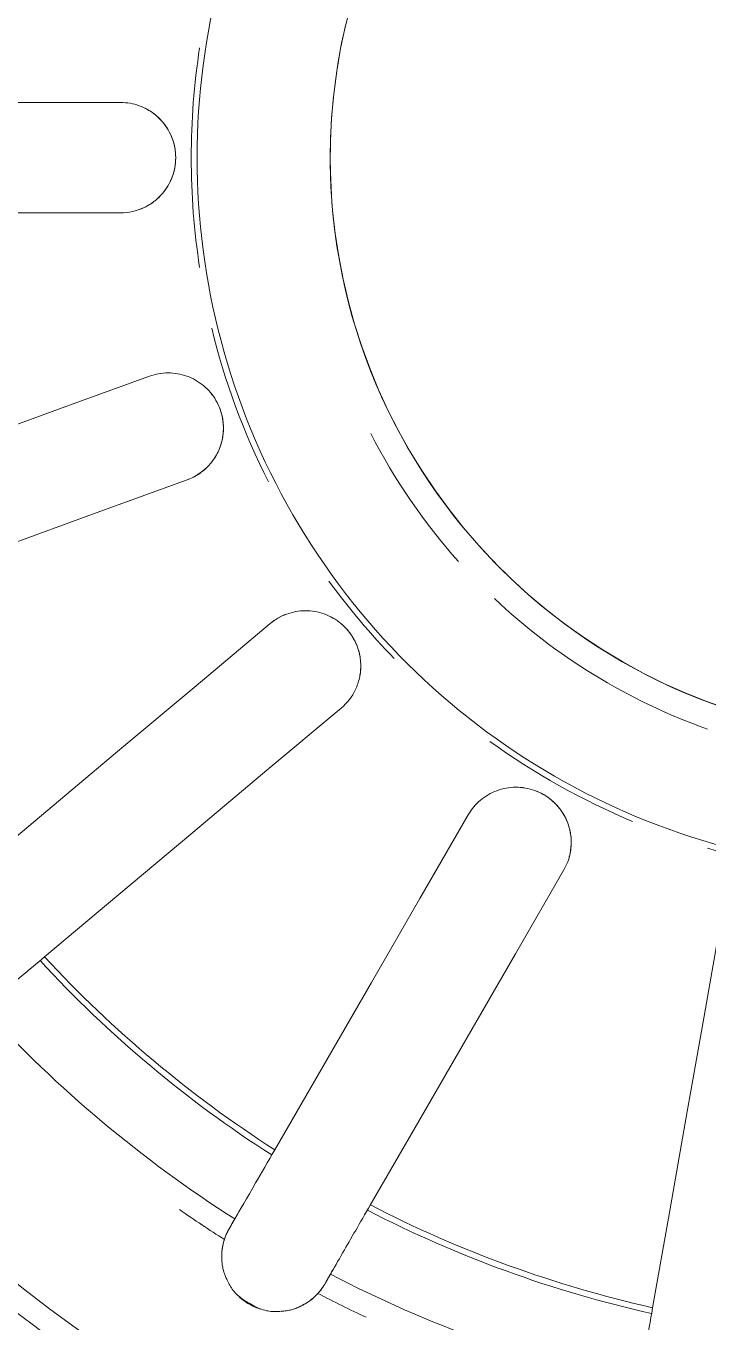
# Model space of a CAD drawing. Header units: millimetres. Extents: x -11245 to 9283, y -22520 to -3800.
# Drawn here: x -7560.69 to -7542.15, y -15437.39 to -15402.14 of the extents above; entities that cross this region are included whole.
import ezdxf

# ---------------------------------------------------------------- set-up
doc = ezdxf.new("R2010")
doc.units = ezdxf.units.MM
doc.layers.add('A-GENM', color=13, linetype='Continuous', lineweight=9)
doc.layers.add('G-IMPT', color=8, linetype='Continuous', lineweight=9)

# ---------------------------------------------------------------- blocks, each defined once
blk = doc.blocks.new('CRT_MGN_COZ_Fogão a lenha completo - CRT_MGN_COZ_Fogão a lenha completo-5005769-PAGINAÇÃO DE PISO TÉRREO')
at = {"layer": 'G-IMPT', "flags": 128}
for points in [[(2482.425, -25.981), (2482.425, -28.61), (2482.425, -31.24), (2482.425, -33.87), (2482.425, -36.5)], [(2485.425, -36.5), (2485.425, -33.87), (2485.425, -31.24), (2485.425, -28.61), (2485.425, -25.981)], [(2477.981, -37.284), (2477.082, -34.812), (2476.182, -32.341), (2475.283, -29.87), (2474.383, -27.399)], [(2471.564, -28.425), (2472.464, -30.896), (2473.363, -33.367), (2474.263, -35.838), (2475.162, -38.31)], [(2471.254, -40.566), (2469.564, -38.551), (2467.873, -36.537), (2466.183, -34.522), (2464.492, -32.508)], [(2462.194, -34.436), (2463.885, -36.45), (2465.575, -38.465), (2467.266, -40.48), (2468.956, -42.494)], [(2455.065, -39.606), (2454.931, -39.528), (2454.797, -39.451)], [(2466.055, -45.951), (2463.778, -44.636), (2461.5, -43.321), (2459.223, -42.006), (2456.945, -40.691)], [(2453.297, -42.049), (2453.431, -42.126), (2453.565, -42.204)], [(2468.927, -53.03), (2469.138, -52.434), (2469.372, -51.847), (2469.63, -51.27), (2469.91, -50.704), (2470.213, -50.149), (2470.538, -49.607), (2470.885, -49.079), (2471.252, -48.564), (2471.639, -48.065), (2472.046, -47.582), (2472.473, -47.115), (2472.917, -46.666), (2473.379, -46.235), (2473.858, -45.822), (2474.353, -45.429), (2474.863, -45.057), (2475.388, -44.705), (2475.927, -44.374), (2476.478, -44.065), (2477.041, -43.778), (2477.615, -43.515), (2478.2, -43.274), (2478.793, -43.057), (2479.395, -42.863), (2480.004, -42.694), (2480.619, -42.55), (2481.24, -42.43), (2481.864, -42.335), (2482.492, -42.265), (2483.123, -42.22), (2483.754, -42.201), (2484.386, -42.207), (2485.018, -42.238), (2485.647, -42.294), (2486.274, -42.376), (2486.897, -42.482), (2487.515, -42.613)], [(2455.445, -43.289), (2457.723, -44.604), (2460, -45.919), (2462.278, -47.234), (2464.555, -48.549)], [(2463.012, -52.789), (2460.422, -52.333), (2457.832, -51.876), (2455.242, -51.419), (2452.653, -50.963)]]:
    blk.add_lwpolyline(points, dxfattribs=at)
at = {"layer": 'G-IMPT'}
for centre, radius, start, end in [((2481.925, -58), 58.454, 90, 270), ((2481.925, -58), 58.454, 21.17647, 90), ((2481.925, -58), 57.5, 90, 270), ((2483.925, -58), 57.5, 63.74859, 180), ((2483.925, -58), 56.5, 0, 180), ((2483.925, -58), 42, 0, 180), ((2483.925, -58), 41.108, 360, 180), ((2483.925, -58), 41, 90, 180), ((2483.925, -58), 41, 90, 270), ((2483.925, -58), 41, 270, 90), ((2483.925, -58), 41, 360, 90), ((2483.925, -58), 40.608, 360, 180), ((2483.925, -58), 39.099, 0, 180), ((2483.925, -58), 39.72, 130.0396, 166.2212), ((2483.925, -58), 34.223, 132.5121, 147.4879), ((2483.925, -58), 32.216, 132.6687, 147.3313), ((2483.925, -58), 32.054, 132.6822, 147.3178), ((2483.925, -58), 34.845, 145.1811, 147.5874), ((2483.925, -58), 19.418, 360, 180), ((2483.925, -58), 19.579, 81.2249, 98.7751), ((2483.925, -58), 19.579, 103.7043, 116.7557), ((2483.925, -58), 34.845, 152.4126, 154.8187), ((2483.925, -58), 34.223, 152.5121, 167.4879), ((2483.925, -58), 15.8, 90, 270), ((2483.925, -58), 19.579, 126.0163, 134.081), ((2483.925, -58), 15.8, 270, 90), ((2483.925, -58), 32.216, 152.6687, 167.3313), ((2483.925, -58), 32.054, 152.6822, 167.3178), ((2483.925, -58), 16.5, 117.0361, 131.715), ((2483.925, -58), 19.579, 144.1641, 157.2117), ((2483.925, -58), 16.5, 136.5861, 160.3588), ((2483.925, -58), 19.579, 163.5362, 175.7648)]:
    blk.add_arc(centre, radius, start, end, dxfattribs=at)
for points, knots in [([(2462.194, -34.436), (2461.836, -34.009), (2461.285, -33.352), (2460.912, -32.908), (2460.799, -32.773)], [-1, -1, -1, -1, -0.4, 0, 0, 0, 0]), ([(2482.425, -36.5), (2482.425, -36.724), (2482.495, -37.032), (2482.693, -37.368), (2482.831, -37.53), (2482.952, -37.644), (2483.084, -37.745), (2483.221, -37.828), (2483.373, -37.897), (2483.534, -37.951), (2483.692, -37.985), (2483.857, -38.001), (2484.027, -37.999), (2484.222, -37.976), (2484.447, -37.913), (2484.688, -37.801), (2484.901, -37.647), (2485.149, -37.399), (2485.365, -37.013), (2485.425, -36.679), (2485.425, -36.5)], [-1, -1, -1, -1, -0.861111, -0.791667, -0.756944, -0.722222, -0.6875, -0.652778, -0.618056, -0.583333, -0.548611, -0.513889, -0.479167, -0.444444, -0.388889, -0.333333, -0.277778, -0.222222, -0.111111, 0, 0, 0, 0]), ([(2485.288, -37.126), (2485.242, -37.224), (2485.157, -37.368), (2485.019, -37.53), (2484.898, -37.644), (2484.766, -37.745), (2484.629, -37.828), (2484.477, -37.897), (2484.316, -37.951), (2484.158, -37.985), (2483.993, -38.001), (2483.823, -37.999), (2483.628, -37.976), (2483.403, -37.913), (2483.162, -37.801), (2482.949, -37.647), (2482.701, -37.399), (2482.571, -37.168), (2482.513, -37.007)], [-0.8611111, -0.8611111, -0.8611111, -0.8611111, -0.7916667, -0.7569444, -0.7222222, -0.6875, -0.6527778, -0.6180556, -0.5833333, -0.5486111, -0.5138889, -0.4791667, -0.4444444, -0.3888889, -0.3333333, -0.2777778, -0.2222222, -0.1111111, -0.1111111, -0.1111111, -0.1111111]), ([(2475.162, -38.31), (2475.239, -38.52), (2475.41, -38.786), (2475.711, -39.034), (2475.896, -39.139), (2476.048, -39.205), (2476.207, -39.255), (2476.365, -39.285), (2476.531, -39.298), (2476.7, -39.294), (2476.861, -39.272), (2477.021, -39.23), (2477.18, -39.17), (2477.356, -39.082), (2477.545, -38.946), (2477.733, -38.759), (2477.881, -38.541), (2478.029, -38.223), (2478.1, -37.787), (2478.042, -37.452), (2477.981, -37.284)], [-1, -1, -1, -1, -0.861111, -0.791667, -0.756944, -0.722222, -0.6875, -0.652778, -0.618056, -0.583333, -0.548611, -0.513889, -0.479167, -0.444444, -0.388889, -0.333333, -0.277778, -0.222222, -0.111111, 0, 0, 0, 0]), ([(2475.162, -38.31), (2475.206, -38.431), (2475.296, -38.604), (2475.458, -38.808), (2475.598, -38.943), (2475.754, -39.06), (2475.983, -39.187), (2476.34, -39.303), (2476.833, -39.306), (2477.341, -39.121), (2477.683, -38.831), (2477.882, -38.541), (2477.992, -38.303), (2478.058, -38.05), (2478.072, -37.877), (2478.072, -37.79)], [-1, -1, -1, -1, -0.9166667, -0.875, -0.8333333, -0.7916667, -0.75, -0.6666667, -0.5555556, -0.4444444, -0.3333333, -0.2777778, -0.2222222, -0.1666667, -0.1111111, -0.1111111, -0.1111111, -0.1111111]), ([(2454.797, -39.451), (2454.684, -39.384), (2454.502, -39.31), (2454.266, -39.263), (2454.124, -39.249), (2454.014, -39.249), (2453.9, -39.256), (2453.783, -39.269), (2453.651, -39.296), (2453.526, -39.342), (2453.391, -39.402), (2453.262, -39.468), (2453.122, -39.559), (2452.996, -39.672), (2452.877, -39.825), (2452.76, -40.008), (2452.66, -40.202), (2452.588, -40.381), (2452.553, -40.546), (2452.544, -40.712), (2452.553, -40.87), (2452.569, -41.015), (2452.593, -41.144), (2452.632, -41.262), (2452.68, -41.37), (2452.731, -41.472), (2452.786, -41.567), (2452.868, -41.683), (2453.027, -41.864), (2453.183, -41.985), (2453.297, -42.049)], [-1, -1, -1, -1, -0.888889, -0.833333, -0.805556, -0.777778, -0.75, -0.722222, -0.694444, -0.659722, -0.638889, -0.611111, -0.583333, -0.555556, -0.527778, -0.5, -0.472222, -0.444444, -0.416667, -0.388889, -0.361111, -0.333333, -0.305556, -0.277778, -0.25, -0.222222, -0.194444, -0.166667, -0.111111, 0, 0, 0, 0]), ([(2455.065, -39.606), (2455.294, -39.738), (2455.862, -40.066), (2456.623, -40.505), (2456.945, -40.691)], [-1, -1, -1, -1, -0.4, 0, 0, 0, 0]), ([(2468.956, -42.494), (2469.1, -42.665), (2469.352, -42.857), (2469.719, -42.987), (2469.929, -43.022), (2470.095, -43.032), (2470.261, -43.025), (2470.42, -43), (2470.581, -42.955), (2470.738, -42.893), (2470.881, -42.817), (2471.018, -42.723), (2471.147, -42.613), (2471.281, -42.47), (2471.413, -42.277), (2471.526, -42.037), (2471.59, -41.781), (2471.621, -41.432), (2471.538, -40.998), (2471.369, -40.703), (2471.254, -40.566)], [-1, -1, -1, -1, -0.861111, -0.791667, -0.756944, -0.722222, -0.6875, -0.652778, -0.618056, -0.583333, -0.548611, -0.513889, -0.479167, -0.444444, -0.388889, -0.333333, -0.277778, -0.222222, -0.111111, 0, 0, 0, 0]), ([(2452.645, -41.283), (2452.657, -41.314), (2452.682, -41.375), (2452.724, -41.458), (2452.769, -41.536), (2452.834, -41.636), (2452.924, -41.749), (2453.002, -41.827), (2453.042, -41.863)], [-0.2222222, -0.2222222, -0.2222222, -0.2222222, -0.1944444, -0.1666667, -0.1388889, -0.1111111, -0.0555556, 0, 0, 0, 0]), ([(2455.445, -43.289), (2454.963, -43.011), (2454.22, -42.582), (2453.718, -42.292), (2453.565, -42.204)], [-1, -1, -1, -1, -0.4, 0, 0, 0, 0]), ([(2469.77, -42.992), (2469.834, -43.007), (2470.028, -43.038), (2470.403, -43.025), (2470.867, -42.859), (2471.281, -42.512), (2471.459, -42.2), (2471.518, -42.034)], [-0.7916667, -0.7916667, -0.7916667, -0.7916667, -0.75, -0.6666667, -0.5555556, -0.4444444, -0.3333333, -0.3333333, -0.3333333, -0.3333333]), ([(2464.555, -48.549), (2464.749, -48.661), (2465.051, -48.755), (2465.441, -48.751), (2465.651, -48.712), (2465.81, -48.665), (2465.963, -48.601), (2466.104, -48.523), (2466.24, -48.426), (2466.366, -48.314), (2466.475, -48.194), (2466.571, -48.059), (2466.654, -47.911), (2466.732, -47.731), (2466.79, -47.505), (2466.814, -47.24), (2466.787, -46.978), (2466.696, -46.639), (2466.47, -46.26), (2466.21, -46.041), (2466.055, -45.951)], [-1, -1, -1, -1, -0.861111, -0.791667, -0.756944, -0.722222, -0.6875, -0.652778, -0.618056, -0.583333, -0.548611, -0.513889, -0.479167, -0.444444, -0.388889, -0.333333, -0.277778, -0.222222, -0.111111, 0, 0, 0, 0]), ([(2464.912, -48.698), (2464.975, -48.715), (2465.102, -48.74), (2465.296, -48.754), (2465.491, -48.743), (2465.749, -48.694), (2466.096, -48.553), (2466.476, -48.238), (2466.746, -47.771), (2466.822, -47.328), (2466.788, -46.978), (2466.719, -46.725), (2466.607, -46.489), (2466.506, -46.347), (2466.45, -46.281)], [-0.9166667, -0.9166667, -0.9166667, -0.9166667, -0.875, -0.8333333, -0.7916667, -0.75, -0.6666667, -0.5555556, -0.4444444, -0.3333333, -0.2777778, -0.2222222, -0.1666667, -0.1111111, -0.1111111, -0.1111111, -0.1111111]), ([(2450.514, -50.586), (2450.775, -50.632), (2451.421, -50.746), (2452.286, -50.898), (2452.653, -50.963)], [-1, -1, -1, -1, -0.4, 0, 0, 0, 0])]:
    blk.add_open_spline(points, degree=3, knots=knots, dxfattribs=at)
for points in [[(2454.509, -39.323), (2454.458, -39.306), (2454.351, -39.278), (2454.236, -39.261), (2454.178, -39.256)], [(2454.797, -39.451), (2454.747, -39.422), (2454.647, -39.372), (2454.553, -39.337), (2454.509, -39.323)], [(2455.203, -39.685), (2455.055, -39.6), (2454.919, -39.521), (2454.797, -39.451)], [(2452.951, -39.726), (2452.915, -39.764), (2452.844, -39.848), (2452.745, -39.997), (2452.666, -40.157), (2452.628, -40.261), (2452.613, -40.311)], [(2471.512, -41.011), (2471.453, -40.849), (2471.365, -40.698), (2471.254, -40.566)], [(2453.042, -41.863), (2453.077, -41.895), (2453.154, -41.958), (2453.247, -42.02), (2453.297, -42.049)], [(2453.297, -42.049), (2453.419, -42.12), (2453.555, -42.198), (2453.703, -42.284)]]:
    blk.add_open_spline(points, degree=3, dxfattribs=at)
blk = doc.blocks.new('CRT_MGN_COZ_Fogão a lenha completo - CRT_MGN_COZ_Fogão a lenha completo-V26-PAGINAÇÃO DE PISO TÉRREO')
at = {"layer": 'G-IMPT', "flags": 128}
for points in [[(2482.425, -25.981), (2482.425, -28.61), (2482.425, -31.24), (2482.425, -33.87), (2482.425, -36.5)], [(2485.425, -36.5), (2485.425, -33.87), (2485.425, -31.24), (2485.425, -28.61), (2485.425, -25.981)], [(2477.981, -37.284), (2477.082, -34.812), (2476.182, -32.341), (2475.283, -29.87), (2474.383, -27.399)], [(2471.564, -28.425), (2472.464, -30.896), (2473.363, -33.367), (2474.263, -35.838), (2475.162, -38.31)], [(2471.254, -40.566), (2469.564, -38.551), (2467.873, -36.537), (2466.183, -34.522), (2464.492, -32.508)], [(2462.194, -34.436), (2463.885, -36.45), (2465.575, -38.465), (2467.266, -40.48), (2468.956, -42.494)], [(2455.065, -39.606), (2454.931, -39.528), (2454.797, -39.451)], [(2466.055, -45.951), (2463.778, -44.636), (2461.5, -43.321), (2459.223, -42.006), (2456.945, -40.691)], [(2453.297, -42.049), (2453.431, -42.126), (2453.565, -42.204)], [(2468.927, -53.03), (2469.138, -52.434), (2469.372, -51.847), (2469.63, -51.27), (2469.91, -50.704), (2470.213, -50.149), (2470.538, -49.607), (2470.885, -49.079), (2471.252, -48.564), (2471.639, -48.065), (2472.046, -47.582), (2472.473, -47.115), (2472.917, -46.666), (2473.379, -46.235), (2473.858, -45.822), (2474.353, -45.429), (2474.863, -45.057), (2475.388, -44.705), (2475.927, -44.374), (2476.478, -44.065), (2477.041, -43.778), (2477.615, -43.515), (2478.2, -43.274), (2478.793, -43.057), (2479.395, -42.863), (2480.004, -42.694), (2480.619, -42.55), (2481.24, -42.43), (2481.864, -42.335), (2482.492, -42.265), (2483.123, -42.22), (2483.754, -42.201), (2484.386, -42.207), (2485.018, -42.238), (2485.647, -42.294), (2486.274, -42.376), (2486.897, -42.482), (2487.515, -42.613)], [(2455.445, -43.289), (2457.723, -44.604), (2460, -45.919), (2462.278, -47.234), (2464.555, -48.549)], [(2463.012, -52.789), (2460.422, -52.333), (2457.832, -51.876), (2455.242, -51.419), (2452.653, -50.963)]]:
    blk.add_lwpolyline(points, dxfattribs=at)
at = {"layer": 'G-IMPT'}
for centre, radius, start, end in [((2481.925, -58), 58.454, 90, 270), ((2481.925, -58), 58.454, 21.17647, 90), ((2481.925, -58), 57.5, 90, 270), ((2483.925, -58), 57.5, 63.74859, 180), ((2483.925, -58), 56.5, 0, 180), ((2483.925, -58), 42, 0, 180), ((2483.925, -58), 41.108, 360, 180), ((2483.925, -58), 41, 90, 180), ((2483.925, -58), 41, 90, 270), ((2483.925, -58), 41, 270, 90), ((2483.925, -58), 41, 360, 90), ((2483.925, -58), 40.608, 360, 180), ((2483.925, -58), 39.099, 0, 180), ((2483.925, -58), 39.72, 130.0396, 166.2212), ((2483.925, -58), 34.223, 132.5121, 147.4879), ((2483.925, -58), 32.216, 132.6687, 147.3313), ((2483.925, -58), 32.054, 132.6822, 147.3178), ((2483.925, -58), 34.845, 145.1811, 147.5874), ((2483.925, -58), 19.418, 360, 180), ((2483.925, -58), 19.579, 81.2249, 98.7751), ((2483.925, -58), 19.579, 103.7043, 116.7557), ((2483.925, -58), 34.845, 152.4126, 154.8187), ((2483.925, -58), 34.223, 152.5121, 167.4879), ((2483.925, -58), 15.8, 90, 270), ((2483.925, -58), 19.579, 126.0163, 134.081), ((2483.925, -58), 15.8, 270, 90), ((2483.925, -58), 32.216, 152.6687, 167.3313), ((2483.925, -58), 32.054, 152.6822, 167.3178), ((2483.925, -58), 16.5, 117.0361, 131.715), ((2483.925, -58), 19.579, 144.1641, 157.2117), ((2483.925, -58), 16.5, 136.5861, 160.3588), ((2483.925, -58), 19.579, 163.5362, 175.7648)]:
    blk.add_arc(centre, radius, start, end, dxfattribs=at)
for points, knots in [([(2462.194, -34.436), (2461.836, -34.009), (2461.285, -33.352), (2460.912, -32.908), (2460.799, -32.773)], [-1, -1, -1, -1, -0.4, 0, 0, 0, 0]), ([(2482.425, -36.5), (2482.425, -36.724), (2482.495, -37.032), (2482.693, -37.368), (2482.831, -37.53), (2482.952, -37.644), (2483.084, -37.745), (2483.221, -37.828), (2483.373, -37.897), (2483.534, -37.951), (2483.692, -37.985), (2483.857, -38.001), (2484.027, -37.999), (2484.222, -37.976), (2484.447, -37.913), (2484.688, -37.801), (2484.901, -37.647), (2485.149, -37.399), (2485.365, -37.013), (2485.425, -36.679), (2485.425, -36.5)], [-1, -1, -1, -1, -0.861111, -0.791667, -0.756944, -0.722222, -0.6875, -0.652778, -0.618056, -0.583333, -0.548611, -0.513889, -0.479167, -0.444444, -0.388889, -0.333333, -0.277778, -0.222222, -0.111111, 0, 0, 0, 0]), ([(2485.288, -37.126), (2485.242, -37.224), (2485.157, -37.368), (2485.019, -37.53), (2484.898, -37.644), (2484.766, -37.745), (2484.629, -37.828), (2484.477, -37.897), (2484.316, -37.951), (2484.158, -37.985), (2483.993, -38.001), (2483.823, -37.999), (2483.628, -37.976), (2483.403, -37.913), (2483.162, -37.801), (2482.949, -37.647), (2482.701, -37.399), (2482.571, -37.168), (2482.513, -37.007)], [-0.8611111, -0.8611111, -0.8611111, -0.8611111, -0.7916667, -0.7569444, -0.7222222, -0.6875, -0.6527778, -0.6180556, -0.5833333, -0.5486111, -0.5138889, -0.4791667, -0.4444444, -0.3888889, -0.3333333, -0.2777778, -0.2222222, -0.1111111, -0.1111111, -0.1111111, -0.1111111]), ([(2475.162, -38.31), (2475.239, -38.52), (2475.41, -38.786), (2475.711, -39.034), (2475.896, -39.139), (2476.048, -39.205), (2476.207, -39.255), (2476.365, -39.285), (2476.531, -39.298), (2476.7, -39.294), (2476.861, -39.272), (2477.021, -39.23), (2477.18, -39.17), (2477.356, -39.082), (2477.545, -38.946), (2477.733, -38.759), (2477.881, -38.541), (2478.029, -38.223), (2478.1, -37.787), (2478.042, -37.452), (2477.981, -37.284)], [-1, -1, -1, -1, -0.861111, -0.791667, -0.756944, -0.722222, -0.6875, -0.652778, -0.618056, -0.583333, -0.548611, -0.513889, -0.479167, -0.444444, -0.388889, -0.333333, -0.277778, -0.222222, -0.111111, 0, 0, 0, 0]), ([(2475.162, -38.31), (2475.206, -38.431), (2475.296, -38.604), (2475.458, -38.808), (2475.598, -38.943), (2475.754, -39.06), (2475.983, -39.187), (2476.34, -39.303), (2476.833, -39.306), (2477.341, -39.121), (2477.683, -38.831), (2477.882, -38.541), (2477.992, -38.303), (2478.058, -38.05), (2478.072, -37.877), (2478.072, -37.79)], [-1, -1, -1, -1, -0.9166667, -0.875, -0.8333333, -0.7916667, -0.75, -0.6666667, -0.5555556, -0.4444444, -0.3333333, -0.2777778, -0.2222222, -0.1666667, -0.1111111, -0.1111111, -0.1111111, -0.1111111]), ([(2454.797, -39.451), (2454.684, -39.384), (2454.502, -39.31), (2454.266, -39.263), (2454.124, -39.249), (2454.014, -39.249), (2453.9, -39.256), (2453.783, -39.269), (2453.651, -39.296), (2453.526, -39.342), (2453.391, -39.402), (2453.262, -39.468), (2453.122, -39.559), (2452.996, -39.672), (2452.877, -39.825), (2452.76, -40.008), (2452.66, -40.202), (2452.588, -40.381), (2452.553, -40.546), (2452.544, -40.712), (2452.553, -40.87), (2452.569, -41.015), (2452.593, -41.144), (2452.632, -41.262), (2452.68, -41.37), (2452.731, -41.472), (2452.786, -41.567), (2452.868, -41.683), (2453.027, -41.864), (2453.183, -41.985), (2453.297, -42.049)], [-1, -1, -1, -1, -0.888889, -0.833333, -0.805556, -0.777778, -0.75, -0.722222, -0.694444, -0.659722, -0.638889, -0.611111, -0.583333, -0.555556, -0.527778, -0.5, -0.472222, -0.444444, -0.416667, -0.388889, -0.361111, -0.333333, -0.305556, -0.277778, -0.25, -0.222222, -0.194444, -0.166667, -0.111111, 0, 0, 0, 0]), ([(2455.065, -39.606), (2455.294, -39.738), (2455.862, -40.066), (2456.623, -40.505), (2456.945, -40.691)], [-1, -1, -1, -1, -0.4, 0, 0, 0, 0]), ([(2468.956, -42.494), (2469.1, -42.665), (2469.352, -42.857), (2469.719, -42.987), (2469.929, -43.022), (2470.095, -43.032), (2470.261, -43.025), (2470.42, -43), (2470.581, -42.955), (2470.738, -42.893), (2470.881, -42.817), (2471.018, -42.723), (2471.147, -42.613), (2471.281, -42.47), (2471.413, -42.277), (2471.526, -42.037), (2471.59, -41.781), (2471.621, -41.432), (2471.538, -40.998), (2471.369, -40.703), (2471.254, -40.566)], [-1, -1, -1, -1, -0.861111, -0.791667, -0.756944, -0.722222, -0.6875, -0.652778, -0.618056, -0.583333, -0.548611, -0.513889, -0.479167, -0.444444, -0.388889, -0.333333, -0.277778, -0.222222, -0.111111, 0, 0, 0, 0]), ([(2452.645, -41.283), (2452.657, -41.314), (2452.682, -41.375), (2452.724, -41.458), (2452.769, -41.536), (2452.834, -41.636), (2452.924, -41.749), (2453.002, -41.827), (2453.042, -41.863)], [-0.2222222, -0.2222222, -0.2222222, -0.2222222, -0.1944444, -0.1666667, -0.1388889, -0.1111111, -0.0555556, 0, 0, 0, 0]), ([(2455.445, -43.289), (2454.963, -43.011), (2454.22, -42.582), (2453.718, -42.292), (2453.565, -42.204)], [-1, -1, -1, -1, -0.4, 0, 0, 0, 0]), ([(2469.77, -42.992), (2469.834, -43.007), (2470.028, -43.038), (2470.403, -43.025), (2470.867, -42.859), (2471.281, -42.512), (2471.459, -42.2), (2471.518, -42.034)], [-0.7916667, -0.7916667, -0.7916667, -0.7916667, -0.75, -0.6666667, -0.5555556, -0.4444444, -0.3333333, -0.3333333, -0.3333333, -0.3333333]), ([(2464.555, -48.549), (2464.749, -48.661), (2465.051, -48.755), (2465.441, -48.751), (2465.651, -48.712), (2465.81, -48.665), (2465.963, -48.601), (2466.104, -48.523), (2466.24, -48.426), (2466.366, -48.314), (2466.475, -48.194), (2466.571, -48.059), (2466.654, -47.911), (2466.732, -47.731), (2466.79, -47.505), (2466.814, -47.24), (2466.787, -46.978), (2466.696, -46.639), (2466.47, -46.26), (2466.21, -46.041), (2466.055, -45.951)], [-1, -1, -1, -1, -0.861111, -0.791667, -0.756944, -0.722222, -0.6875, -0.652778, -0.618056, -0.583333, -0.548611, -0.513889, -0.479167, -0.444444, -0.388889, -0.333333, -0.277778, -0.222222, -0.111111, 0, 0, 0, 0]), ([(2464.912, -48.698), (2464.975, -48.715), (2465.102, -48.74), (2465.296, -48.754), (2465.491, -48.743), (2465.749, -48.694), (2466.096, -48.553), (2466.476, -48.238), (2466.746, -47.771), (2466.822, -47.328), (2466.788, -46.978), (2466.719, -46.725), (2466.607, -46.489), (2466.506, -46.347), (2466.45, -46.281)], [-0.9166667, -0.9166667, -0.9166667, -0.9166667, -0.875, -0.8333333, -0.7916667, -0.75, -0.6666667, -0.5555556, -0.4444444, -0.3333333, -0.2777778, -0.2222222, -0.1666667, -0.1111111, -0.1111111, -0.1111111, -0.1111111]), ([(2450.514, -50.586), (2450.775, -50.632), (2451.421, -50.746), (2452.286, -50.898), (2452.653, -50.963)], [-1, -1, -1, -1, -0.4, 0, 0, 0, 0])]:
    blk.add_open_spline(points, degree=3, knots=knots, dxfattribs=at)
for points in [[(2454.509, -39.323), (2454.458, -39.306), (2454.351, -39.278), (2454.236, -39.261), (2454.178, -39.256)], [(2454.797, -39.451), (2454.747, -39.422), (2454.647, -39.372), (2454.553, -39.337), (2454.509, -39.323)], [(2455.203, -39.685), (2455.055, -39.6), (2454.919, -39.521), (2454.797, -39.451)], [(2452.951, -39.726), (2452.915, -39.764), (2452.844, -39.848), (2452.745, -39.997), (2452.666, -40.157), (2452.628, -40.261), (2452.613, -40.311)], [(2471.512, -41.011), (2471.453, -40.849), (2471.365, -40.698), (2471.254, -40.566)], [(2453.042, -41.863), (2453.077, -41.895), (2453.154, -41.958), (2453.247, -42.02), (2453.297, -42.049)], [(2453.297, -42.049), (2453.419, -42.12), (2453.555, -42.198), (2453.703, -42.284)]]:
    blk.add_open_spline(points, degree=3, dxfattribs=at)

msp = doc.modelspace()

# ---------------------------------------------------------------- block references
at = {"layer": 'A-GENM', "color": 55, "rotation": 89.99999999999928}
for name in ['CRT_MGN_COZ_Fogão a lenha completo - CRT_MGN_COZ_Fogão a lenha completo-5005769-PAGINAÇÃO DE PISO TÉRREO', 'CRT_MGN_COZ_Fogão a lenha completo - CRT_MGN_COZ_Fogão a lenha completo-V26-PAGINAÇÃO DE PISO TÉRREO']:
    msp.add_blockref(name, (-7594.62, -17889.651), dxfattribs=at)

doc.saveas('drawing.dxf')
